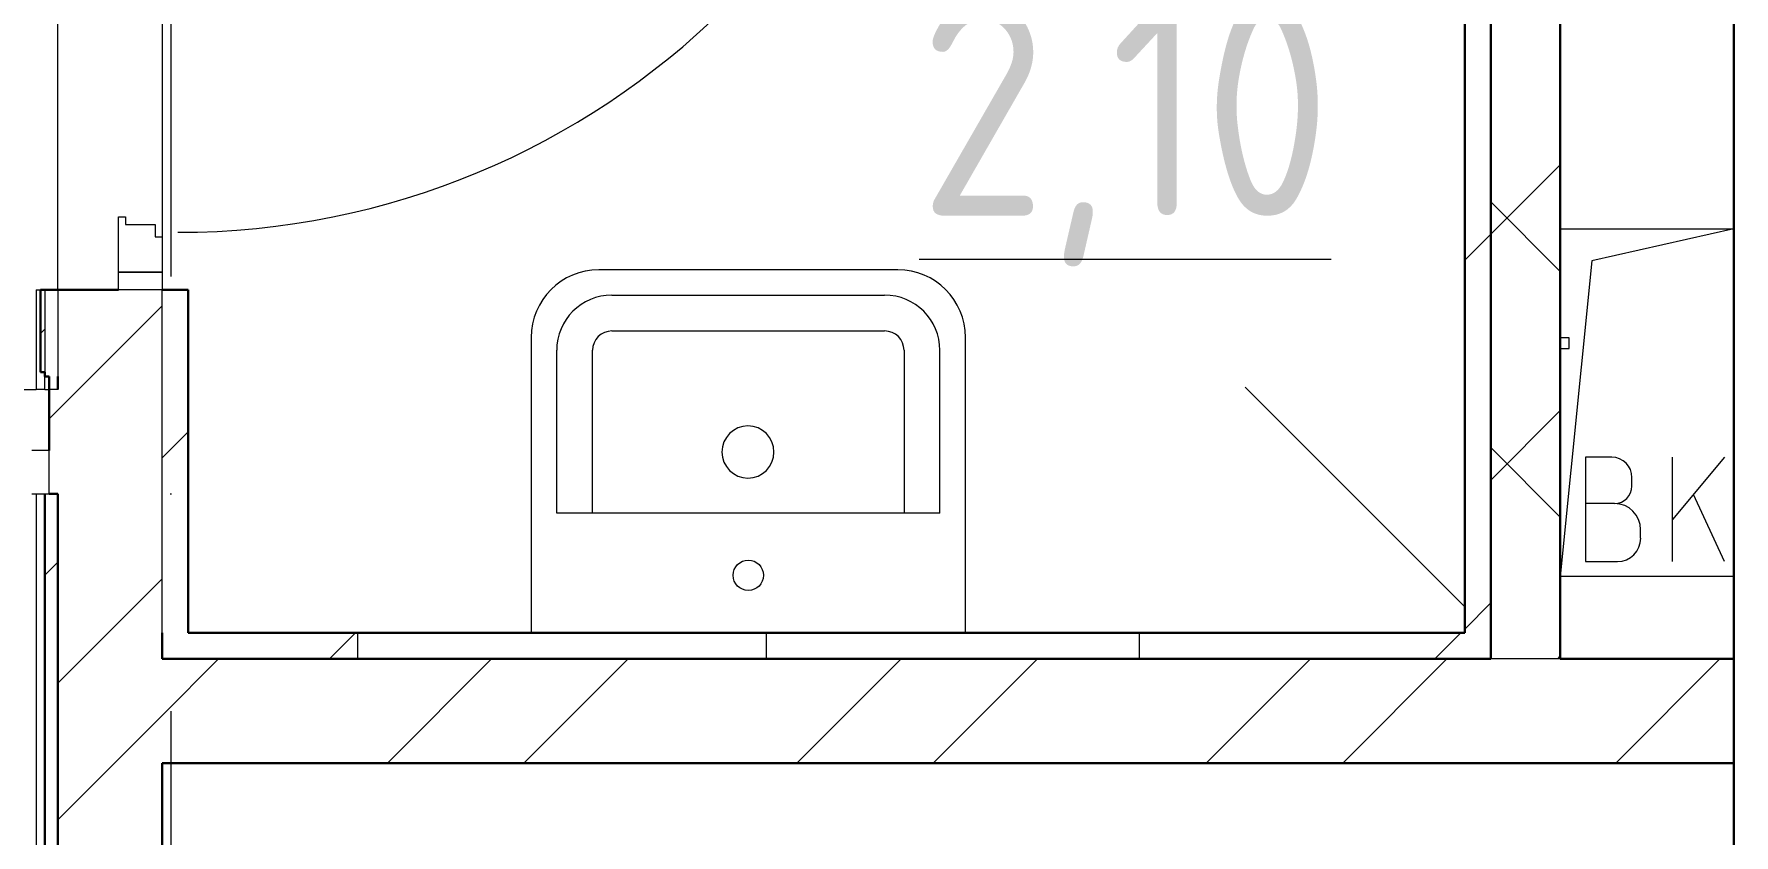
# Model space of a CAD drawing. Header units: millimetres. Extents: x -695119 to 412940, y -249585 to 622758.
# Drawn here: x 297083 to 299041, y 97519 to 98441 of the extents above; entities that cross this region are included whole.
import ezdxf

# ---------------------------------------------------------------- set-up
doc = ezdxf.new("R2010")
doc.units = ezdxf.units.MM
doc.linetypes.add('ADSK_Линия сетки', pattern=[25, 20, -2.5, 0, -2.5])
for name, color, linetype, lineweight in [('Двери', 8, 'Continuous', 9), ('Марки помещений', 8, 'Continuous', 20), ('Обобщенные модели', 8, 'Continuous', 18), ('Оборудование', 8, 'Continuous', 18), ('Ограждение', 8, 'Continuous', 9), ('Оси', 252, 'Continuous', 9), ('Перекрытие', 252, 'Continuous', 18), ('Стены внутренние', 252, 'Continuous', 18), ('Стены наружные', 252, 'Continuous', 18), ('Стены штриховка', 7, 'Continuous', 9)]:
    doc.layers.add(name, color=color, linetype=linetype, lineweight=lineweight)
doc.layers.add('Двери открывание', color=7, linetype='Continuous', lineweight=9, true_color=0xc0c0c0)
doc.styles.add('GOST Common_2', font='', dxfattribs={"width": 0.9, "height": 250})
doc.styles.get('GOST Common_2').set_extended_font_data('GOST type B')

# ---------------------------------------------------------------- blocks, each defined once
blk = doc.blocks.new('план 2 этажа')
at = {"color": 251, "lineweight": 18, "true_color": 0x636466}
for p, q in [((298840.8, 98216.6), (299040.8, 98216.6)), ((299040.8, 98216.6), (298877.1, 98179.7)), ((298877.1, 98179.7), (298840.8, 97816.6)), ((298900, 97953.8), (298870, 97953.8)), ((298870, 97953.8), (298870, 97833.8)), ((299030, 97953.8), (298970, 97882.3)), ((298970, 97833.8), (298970, 97953.8)), ((298923.3, 97920.5), (298923.3, 97930.5)), ((298903.3, 97900.5), (298870, 97900.5)), ((299030, 97833.8), (298994, 97911)), ((298933.3, 97860.5), (298933.3, 97870.5)), ((299040.8, 97816.6), (298840.8, 97816.6)), ((298870, 97833.8), (298906.7, 97833.8))]:
    blk.add_line(p, q, dxfattribs=at)
for centre, radius, start, end in [((298900, 97930.5), 23.3, 0, 90), ((298903.3, 97920.5), 20, 270, 0), ((298903.3, 97870.5), 30, 0, 90), ((298906.7, 97860.5), 26.7, 270, 0)]:
    blk.add_arc(centre, radius, start, end, dxfattribs=at)
at = {"layer": 'Двери', "color": 251, "true_color": 0x636466}
for p, q in [((297180.8, 98230.6), (297188.8, 98230.6)), ((297180.8, 98166.6), (297180.8, 98230.6)), ((297188.8, 98230.6), (297188.8, 98221.6)), ((297188.8, 98221.6), (297222.8, 98221.6)), ((297222.8, 98221.6), (297222.8, 98207.6)), ((297222.8, 98207.6), (297230.8, 98207.6)), ((297230.8, 98207.6), (297230.8, 98166.6)), ((297180.8, 98166.6), (297230.8, 98166.6)), ((297180.8, 98146.6), (297180.8, 98166.6)), ((297230.8, 98166.6), (297180.8, 98166.6)), ((297230.8, 98166.6), (297230.8, 98146.6)), ((297230.8, 98146.6), (297180.8, 98146.6)), ((297100.8, 97961.6), (297080.8, 97961.6)), ((297100.8, 97911.6), (297100.8, 97961.6)), ((297080.8, 97911.6), (297100.8, 97911.6))]:
    blk.add_line(p, q, dxfattribs=at)
at = {"layer": 'Двери открывание', "color": 251, "true_color": 0x636466}
blk.add_arc((297248.8, 99110.6), 898, 270, 358.8515, dxfattribs=at)
at = {"layer": 'Обобщенные модели', "color": 251, "true_color": 0x636466}
for p, q in [((297905.7, 98169.6), (297733.8, 98169.6)), ((298077.9, 98169.6), (297905.7, 98169.6)), ((297748.8, 98140.4), (298062.8, 98140.4)), ((297655.8, 98091.6), (297655.8, 97751.6)), ((297748.8, 98099.1), (298062.8, 98099.1)), ((298155.8, 97751.6), (298155.8, 98091.6)), ((297685.2, 97889.6), (297685.2, 98076.8)), ((297726.5, 97889.6), (297726.5, 98076.8)), ((298085.1, 98076.8), (298085.1, 97889.6)), ((298126.4, 97889.6), (298126.4, 98076.8)), ((298126.4, 97889.6), (297685.2, 97889.6))]:
    blk.add_line(p, q, dxfattribs=at)
blk.add_circle((297905.8, 97817.9), 17.5, dxfattribs=at)
for centre, radius, start, end in [((297733.8, 98091.6), 78, 90, 180), ((298077.9, 98091.6), 78, 0, 90), ((297748.8, 98076.8), 63.6, 90, 180), ((298062.8, 98076.8), 63.6, 0, 90), ((297748.8, 98076.8), 22.3, 90, 180), ((298062.8, 98076.8), 22.3, 0, 90), ((297905.4, 97959.8), 30, 0, 180), ((297905.4, 97959.8), 30, 180, 0)]:
    blk.add_arc(centre, radius, start, end, dxfattribs=at)
at = {"layer": 'Оборудование', "color": 251, "true_color": 0x636466}
for p, q in [((298851.2, 98091.3), (298840.8, 98091.3)), ((298851.2, 98079), (298851.2, 98091.3)), ((298840.8, 98079), (298851.2, 98079)), ((298730.8, 97781.6), (298478, 98034.5))]:
    blk.add_line(p, q, dxfattribs=at)
at = {"layer": 'Ограждение', "color": 251, "true_color": 0x636466}
for p, q in [((297085.8, 98146.6), (297090.8, 98146.6)), ((297085.8, 98146.6), (297085.8, 98031.6)), ((297095.8, 98031.6), (297085.8, 98031.6)), ((297095.8, 98031.6), (297095.8, 98046.6)), ((297085.8, 97911.6), (297085.8, 95106.6))]:
    blk.add_line(p, q, dxfattribs=at)
at = {"layer": 'Оси', "color": 251, "linetype": 'ADSK_Линия сетки', "ltscale": 100, "true_color": 0x636466}
for p, q in [((297240.8, 112662.3), (297240.8, 46685.5)), ((299040.8, 112662.3), (299040.8, 46685.5))]:
    blk.add_line(p, q, dxfattribs=at)
at = {"layer": 'Перекрытие', "color": 251, "ltscale": 100, "true_color": 0x636466}
for p, q in [((298840.8, 98216.6), (299040.8, 98216.6)), ((299040.8, 97816.6), (298840.8, 97816.6))]:
    blk.add_line(p, q, dxfattribs=at)
at = {"layer": 'Стены внутренние', "color": 251, "lineweight": 30, "true_color": 0x636466}
for p, q in [((299040.8, 97721.6), (299040.8, 99211.6)), ((299040.8, 97501.6), (299040.8, 97601.6))]:
    blk.add_line(p, q, dxfattribs=at)
at = {"layer": 'Стены наружные', "color": 251, "lineweight": 30, "true_color": 0x636466}
for p, q in [((298760.8, 97721.6), (298760.8, 99211.6)), ((298840.8, 99211.6), (298840.8, 97721.6)), ((298730.8, 97751.6), (298730.8, 99181.6)), ((297090.8, 98146.6), (297180.8, 98146.6)), ((297090.8, 98146.6), (297090.8, 98051.6)), ((297260.8, 98146.6), (297230.8, 98146.6)), ((297260.8, 97751.6), (297260.8, 98146.6)), ((297090.8, 98051.6), (297095.8, 98051.6)), ((297095.8, 98051.6), (297095.8, 98046.6)), ((297095.8, 98046.6), (297100.8, 98046.6)), ((297100.8, 98046.6), (297100.8, 97961.6)), ((297110.8, 98031.6), (297110.8, 98046.6)), ((297095.8, 95116.6), (297095.8, 97911.6)), ((297110.8, 97911.6), (297100.8, 97911.6)), ((297110.8, 97911.6), (297110.8, 95131.6)), ((297230.8, 97721.6), (297230.8, 97751.6)), ((297260.8, 97751.6), (298730.8, 97751.6)), ((298760.8, 97721.6), (297230.8, 97721.6)), ((299040.8, 97721.6), (298840.8, 97721.6)), ((299040.8, 97721.6), (299040.8, 97601.6)), ((299040.8, 97601.6), (297230.8, 97601.6)), ((297230.8, 97601.6), (297230.8, 97501.6))]:
    blk.add_line(p, q, dxfattribs=at)
at = {"layer": 'Стены наружные', "color": 251, "true_color": 0x636466}
for p, q in [((297110.8, 98146.6), (297110.8, 99176.6)), ((297230.8, 99115.6), (297230.8, 98207.6)), ((296070.8, 98031.6), (297085.8, 98031.6)), ((297095.8, 98031.6), (297100.8, 98031.6))]:
    blk.add_line(p, q, dxfattribs=at)
at = {"layer": 'Стены наружные', "color": 251, "linetype": 'Continuous', "lineweight": 9, "true_color": 0x636466}
for p, q in [((298760.8, 98210.4), (298840.8, 98290.4)), ((298840.8, 98167.7), (298760.8, 98247.7)), ((298730.8, 98180.4), (298760.8, 98210.4)), ((297110.8, 98008), (297230.8, 98128)), ((297090.8, 98096), (297095.8, 98101)), ((297100.8, 97998), (297110.8, 98008)), ((298760.8, 97927.5), (298840.8, 98007.5)), ((297230.8, 97953.2), (297260.8, 97983.2)), ((298840.8, 97884.9), (298760.8, 97964.9)), ((297095.8, 97818.2), (297110.8, 97833.2)), ((297110.8, 97693.7), (297230.8, 97813.7)), ((298730.8, 97756.1), (298760.8, 97786.1)), ((297423.6, 97721.6), (297453.6, 97751.6)), ((297926.8, 97721.6), (297926.8, 97751.6)), ((298696.3, 97721.6), (298726.3, 97751.6)), ((297230.8, 97656.5), (297295.9, 97721.6)), ((297490.2, 97601.6), (297610.2, 97721.6)), ((297647.4, 97601.6), (297767.4, 97721.6)), ((297961.7, 97601.6), (298081.7, 97721.6)), ((298118.8, 97601.6), (298238.8, 97721.6)), ((298433.2, 97601.6), (298553.2, 97721.6)), ((298590.3, 97601.6), (298710.3, 97721.6)), ((298837.8, 97721.6), (298840.8, 97724.7)), ((298904.6, 97601.6), (299024.6, 97721.6)), ((297175.9, 97601.6), (297230.8, 97656.5)), ((297110.8, 97536.5), (297175.9, 97601.6))]:
    blk.add_line(p, q, dxfattribs=at)
at = {"layer": 'Стены штриховка', "color": 251, "true_color": 0x636466}
for p, q in [((297095.8, 98146.6), (297095.8, 98051.6)), ((297110.8, 98146.6), (297110.8, 98046.6)), ((297230.8, 97751.6), (297230.8, 98146.6)), ((297110.8, 98031.6), (297100.8, 98031.6)), ((297455.8, 97751.6), (297455.8, 97721.6)), ((298355.8, 97751.6), (298355.8, 97721.6)), ((298840.8, 97721.6), (298760.8, 97721.6))]:
    blk.add_line(p, q, dxfattribs=at)
at = {"layer": 'Марки помещений', "color": 251, "true_color": 0x636466, "style": 'GOST Common_2', "width": 0.9}
blk.add_text('%%U2,10', height=250, dxfattribs=at).set_placement((298102.7, 98231.7))

msp = doc.modelspace()

# ---------------------------------------------------------------- block references
msp.add_blockref('план 2 этажа', (0, 0))

doc.saveas('drawing.dxf')
